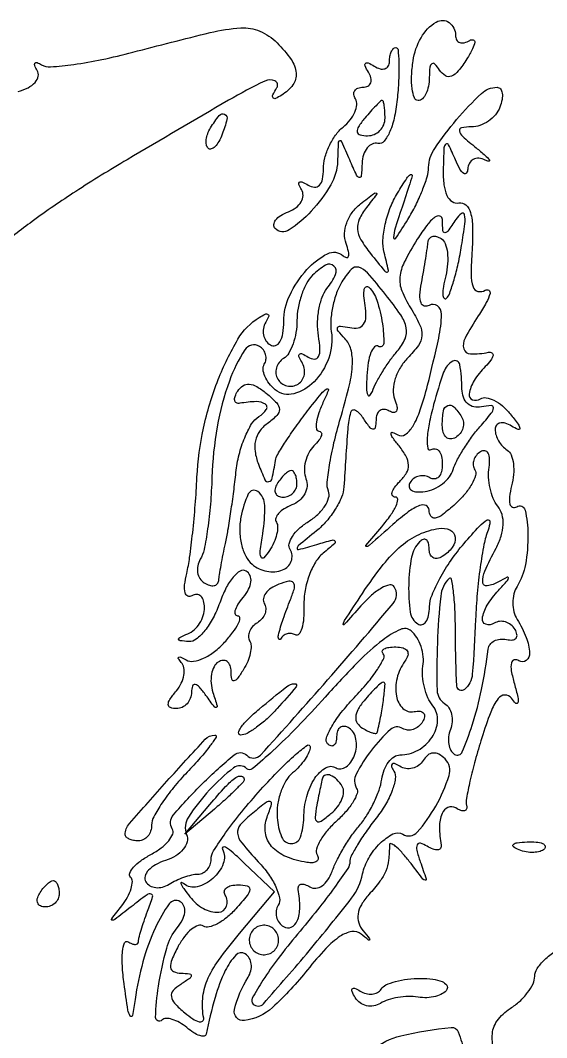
# Model space of a CAD drawing. Extents: x 0 to 848, y 0 to 1200.
# Drawn here: x 692.1 to 731.9, y 224.1 to 301.1 of the extents above; entities that cross this region are included whole.
import ezdxf

# ---------------------------------------------------------------- set-up
doc = ezdxf.new("R2010")
doc.units = 0

msp = doc.modelspace()

# ---------------------------------------------------------------- linework, layer by layer
for points in [[(725, 299.940983, 0.120128), (725.08534, 299.590905, 0.187089), (725.315436, 299.388002, 0.152464), (725.663144, 299.37054, 0.075431), (726.073825, 299.545626, -0.211532), (726.341753, 299.58247, -0.377328), (726.453434, 299.407815, -0.081087), (726.288491, 298.900806, -0.020478), (725.858189, 298.144532, -0.028766), (725.211894, 297.231082, -0.126671), (724.689114, 296.837346, -0.237531), (724.230087, 296.870868, -0.116865), (723.799677, 297.289889, 0.041728), (723.447074, 297.754161, 0.3766), (723.21352, 297.781732, 0.221299), (723.055657, 297.513767, 0.022016), (723.015313, 296.75, -0.045258), (722.948643, 296.080155, -0.064802), (722.761624, 295.514063, -0.084338), (722.490301, 295.131413, -0.199), (722.173193, 295, -0.314934), (721.88429, 295.202007, -0.055623), (721.7186, 295.88125, -0.042928), (721.677574, 296.850015, -0.025568), (721.786692, 298, -0.093159), (722.388981, 299.749758, -0.128225), (723.544241, 300.935567, -0.301372), (724.513499, 300.894795, -0.240303)], [(720.604062, 295.25, -0.027619), (720.389298, 293.801827, -0.049139), (720.032649, 292.651523, -0.068745), (719.594807, 291.914626, -0.286286), (719.129037, 291.75, 0.159578), (718.6938, 291.706956, 0.120901), (718.311008, 291.4125, 0.094519), (718.040613, 290.900625, 0.064431), (717.929715, 290.25, -0.011173), (717.868926, 289.278423, -0.467319), (717.717909, 289.172505, -0.223503), (717.510599, 289.347994, -0.005675), (717, 290.5, 0.00278), (716.403359, 291.86745, 0.32465), (716.244721, 291.959546, 0.371543), (716.127203, 291.835277, 0.003119), (716.070285, 290.404988, -0.124388), (715.55331, 288.614176, -0.054854), (714.074867, 286.620765, -0.060123), (712.408143, 285.208471, -0.356059), (711.350741, 285.315926, -0.223488), (711.245051, 285.609424, -0.144721), (711.381844, 285.950375, -0.0882), (711.769495, 286.294409, -0.045908), (712.351128, 286.581246, 0.06902), (712.928597, 286.899897, 0.099412), (713.316956, 287.333356, 0.123525), (713.457485, 287.81019, 0.149695), (713.339748, 288.259293, -0.041716), (713.145058, 288.642387, -0.356812), (713.197739, 288.813508, -0.260615), (713.409684, 288.829816, -0.030129), (713.845492, 288.595492, 0.121425), (714.322175, 288.441793, 0.22479), (714.693072, 288.5865, 0.143638), (714.928145, 289.04784, 0.046516), (715, 289.818538, -0.065407), (715.109317, 290.650623, -0.044426), (715.437391, 291.549244, -0.044431), (715.918971, 292.37562, -0.065498), (716.48899, 292.990862, 0.050777), (717.018024, 293.529284, 0.064546), (717.379611, 294.124078, 0.078442), (717.528516, 294.682148, 0.165938), (717.429973, 295.113307, -0.104014), (717.308048, 295.451204, -0.179479), (717.371365, 295.739534, -0.165207), (717.614462, 295.932919, -0.086348), (718, 296, 0.123177), (718.368206, 296.092106, 0.188059), (718.580013, 296.339137, 0.150165), (718.594561, 296.712876, 0.073727), (718.404508, 297.154508, -0.029004), (718.156574, 297.613152, -0.315645), (718.190983, 297.809017, -0.315645), (718.386848, 297.843426, -0.029004), (718.845492, 297.595492, 0.068937), (719.287383, 297.400314, 0.143226), (719.660863, 297.40265, 0.19028), (719.906838, 297.596262, 0.132745), (720, 297.940983, -0.042916), (720.034862, 298.346408, -0.062605), (720.139539, 298.688914, -0.08216), (720.293415, 298.920932, -0.208245), (720.475025, 299, -0.387021), (720.648335, 298.842217, -0.014833), (720.708877, 297.898438, -0.019804), (720.702575, 296.687888, -0.011799)], [(728.361626, 294.5, -0.083605), (728.023159, 293.926582, -0.066021), (727.489765, 293.440625, -0.066274), (726.850497, 293.112119, -0.085793), (726.201882, 293, 0.044598), (725.457982, 292.933515, 0.427378), (725.300245, 292.695238, 0.156859), (725.539974, 292.28999, 0.011011), (726.55887, 291.425843, -0.009606), (727.241494, 290.850185, -0.054429), (727.562606, 290.500089, -0.63907), (727.513997, 290.411911, -0.099966), (727.25, 290.48486, 0.0919), (726.767608, 290.626492, 0.144853), (726.346541, 290.547515, 0.154265), (726.053874, 290.258435, 0.108372), (725.929715, 289.809017, -0.141044), (725.823714, 289.503421, -0.421563), (725.627618, 289.472024, -0.108547), (725.337363, 289.806049, -0.023328), (725, 290.5, 0.009027), (724.478132, 291.656439, 0.485414), (724.272912, 291.703411, 0.215481), (724.127419, 291.415213, 0.004372), (724.070285, 289.75, 0.035558), (724.121647, 288.622784, 0.081249), (724.355144, 287.806972, 0.134252), (724.744347, 287.352153, 0.201011), (725.25, 287.25, -0.241595), (725.780636, 287.099301, -0.137336), (726.136231, 286.515408, -0.065529), (726.29603, 285.406984, -0.019436), (726.250454, 283.691263, 0.014257), (726.182617, 281.854394, 0.081764), (726.332323, 280.894798, 0.26335), (726.699468, 280.560998, 0.196251), (727.250454, 280.652587, -0.296659), (727.521473, 280.645952, -0.318384), (727.612111, 280.399991, -0.061635), (727.330743, 279.708658, -0.017379), (726.726947, 278.711324, 0.020501), (725.7198, 277.024061, 0.195018), (725.627799, 276.205682, 0.335649), (726.128082, 275.825461, 0.047493), (727.5, 275.953008, -0.186312), (727.758445, 275.905769, -0.322746), (727.839062, 275.713607, -0.107842), (727.666854, 275.349711, -0.030019), (727.25, 274.871429, 0.05355), (726.407413, 273.807682, 0.104169), (726.03224, 272.796602, 0.355114), (726.285127, 272.36963, 0.23077), (726.886693, 272.429973, -0.182333), (727.326485, 272.515863, -0.074798), (727.913392, 272.323224, -0.060421), (728.549576, 271.899872, -0.045407), (729.136693, 271.297031, -0.00934), (729.737621, 270.527132, -0.131458), (729.867349, 270.204823, -0.576573), (729.747152, 270.114204, -0.035256), (729.25, 270.367059, 0.059513), (728.771082, 270.582142, 0.125621), (728.367188, 270.603685, 0.188186), (728.103318, 270.435049, 0.158843), (728, 270.118034, 0.078396), (728.06689, 269.694036, 0.053368), (728.266173, 269.24728, 0.052714), (728.559471, 268.846314, 0.070202), (728.90612, 268.558021, -0.162969), (729.21332, 268.18892, -0.061468), (729.380497, 267.52937, -0.052514), (729.397348, 266.708733, -0.042871), (729.248596, 265.842632, 0.030201), (729.087262, 265.02748, 0.093683), (729.116171, 264.470002, 0.248016), (729.318613, 264.241431, 0.232377), (729.63073, 264.271779, -0.510169), (730.265742, 264.010809, -0.058169), (730.486835, 262.195021, -0.044758), (730.292556, 259.901245, -0.096078), (729.660593, 258.25, 0.079986), (729.420887, 257.678998, 0.059754), (729.340076, 257, 0.059743), (729.422122, 256.321004, 0.07987), (729.662863, 255.75, -0.044102), (730.352611, 254.392976, -0.084372), (730.611146, 253.201981, -0.245136), (730.353558, 252.648203, -0.311585), (729.805081, 252.620466, 0.194272), (729.443701, 252.682429, 0.298613), (729.228745, 252.463603, 0.095971), (729.225889, 251.862429, 0.022344), (729.458373, 250.875229, -0.010918), (729.717248, 249.878579, -0.109172), (729.723589, 249.450508, -0.58478), (729.568872, 249.400979, -0.053391), (729.234469, 249.78563, 0.255719), (728.742694, 250.029977, 0.225795), (728.231103, 249.761218, 0.069828), (727.663876, 248.731527, 0.014686), (726.987095, 246.78563, 0.009153), (726.484821, 245.084096, 0.012114), (726.093773, 243.516757, 0.009549), (725.82611, 242.204296, 0.107335), (725.842909, 241.67567, -0.138177), (725.835393, 241.416529, -0.265448), (725.687823, 241.279533, -0.148375), (725.404615, 241.298044, -0.048463), (725.024777, 241.484687, 0.245389), (724.431715, 241.527644, 0.198269), (723.981058, 241.063239, 0.09558), (723.786828, 240.044154, 0.042463), (723.906356, 238.67567, -0.189271), (723.85588, 238.42935, -0.232298), (723.656541, 238.310385, -0.115891), (723.304029, 238.36337, -0.043435), (722.854838, 238.589715, 0.067555), (722.350554, 238.81411, 0.375398), (722.102842, 238.699161, 0.169043), (722.068263, 238.28433, 0.021521), (722.332515, 237.414045, -0.002735), (722.778767, 236.121157, -0.523888), (722.708173, 236.025997, -0.22188), (722.537175, 236.112709, -0.001529), (721.502454, 237.44113, 0.016165), (720.924756, 238.139635, 0.038398), (720.441346, 238.609033, 0.091167), (720.130046, 238.784022, 0.51461), (720, 238.69113, -0.029024), (719.933133, 237.54019, -0.069402), (719.718089, 236.714043, -0.06394), (719.273146, 235.938612, -0.021735), (718.442394, 234.936346, 0.048786), (717.87572, 234.172169, 0.096779), (717.619773, 233.465779, 0.117327), (717.671834, 232.80752, 0.095563), (718.013654, 232.186346, -0.003182), (718.496163, 231.598428, -0.332454), (718.5, 231.5, -0.435833), (718.417492, 231.487883, -0.003548), (717.850552, 231.949448, 0.219122), (717.155161, 232.133671, 0.104241), (716.276223, 231.782422, 0.058301), (715.177128, 230.848394, 0.019612), (713.802099, 229.250974, -0.038763), (711.150414, 226.398801, -0.155875), (709.01909, 225.408245, -0.523755), (708.273431, 226.238691, -0.081528), (709.294432, 228.680902, 0.07828), (709.505195, 229.176037, 0.090869), (709.538387, 229.686352, 0.101352), (709.391578, 230.131895, 0.124869), (709.088308, 230.445422, 0.360119), (708.365423, 230.345212, 0.071982), (707.575353, 229.185424, 0.044281), (706.798675, 227.157685, 0.019778), (706.125, 224.377555, -0.323364), (705.968065, 224.2322, -0.111656), (705.642504, 224.265123, -0.061828), (705.181874, 224.485746, -0.030648), (704.657991, 224.868879, 0.041439), (704.104615, 225.255556, 0.057811), (703.551644, 225.496926, 0.072957), (703.080952, 225.568267, 0.200151), (702.776229, 225.442896, -0.677305), (702.295063, 225.649322, -0.034621), (702.518139, 228.006787, -0.024305), (703.138168, 230.885283, -0.108413), (703.926208, 232.411087, 0.051925), (704.330745, 233.016625, 0.091708), (704.509143, 233.588663, 0.125794), (704.446741, 234.062755, 0.160373), (704.164614, 234.398263, 0.394828), (703.325349, 234.229441, 0.04707), (702.283152, 232.434862, 0.04057), (701.340163, 229.859341, 0.033692), (700.753036, 227, -0.013028), (700.555829, 225.787381, -0.661265), (700.381207, 225.749245, -0.117501), (700.197846, 226.203859, -0.003764), (699.915519, 228.179854, -0.018263), (699.780147, 229.558618, -0.038284), (699.796491, 230.635145, -0.066822), (699.944274, 231.28037, -0.472543), (700.20899, 231.370837, 0.042562), (700.512513, 231.217229, 0.092441), (700.767641, 231.165758, 0.170286), (700.932206, 231.220772, 0.23173), (701, 231.359196, -0.064117), (701.036581, 231.643288, -0.008291), (701.201874, 232.234326, -0.009561), (701.42409, 232.931878, -0.007849), (701.687231, 233.668213, 0.010979), (702.073788, 234.771645, 0.430581), (701.962254, 234.976697, 0.227902), (701.648577, 234.916793, 0.005505), (700.437231, 234, -0.001619), (699.199977, 233.048387, -0.19851), (699.01232, 232.998371, -0.575832), (698.972527, 233.093974, -0.00294), (699.741324, 234.092009, 0.038012), (700.174237, 234.743827, 0.053314), (700.448524, 235.385851, 0.066384), (700.538246, 235.925836, 0.207263), (700.405678, 236.260989, -0.303698), (700.345043, 236.566851, -0.084856), (700.619078, 237.000762, -0.055653), (701.173479, 237.493924, -0.031115), (701.942362, 237.969153, 0.037244), (702.716023, 238.460529, 0.057894), (703.290473, 239.002119, 0.078354), (703.596105, 239.508786, 0.239415), (703.563566, 239.897148, -0.325692), (703.644372, 240.956371, -0.021318), (705.860483, 243.34244, -0.021421), (708.251013, 245.511427, -0.387693), (709.198566, 245.468101, 0.427771), (710.238811, 245.492065, 0.004984), (715.312604, 251.168893, 0.005135), (720.274125, 256.951495, 0.323757), (720.366179, 258.216527, 0.316133), (720.021433, 258.364254, 0.078213), (719.413698, 258.132965, 0.05223), (718.65009, 257.583052, 0.029212), (717.840959, 256.771495, -0.001632), (716.57886, 255.357665, -0.734593), (716.50115, 255.393151, -0.114838), (716.599422, 255.659575, -0.000778), (717.959822, 257.719759, -0.02024), (719.534575, 259.899514, -0.050293), (720.898279, 261.31546, -0.067084), (722.247856, 262.179967, -0.071419), (723.75, 262.633396, -0.146169), (724.574945, 262.517377, -0.26178), (724.9658, 261.979867, -0.190037), (724.759261, 261.200149, -0.095964), (724, 260.5, -0.100119), (723.618743, 260.359099, -0.176926), (723.29375, 260.423558, -0.168389), (723.076045, 260.686733, -0.089607), (723, 261.10765, 0.059916), (722.949483, 261.527699, 0.179526), (722.790091, 261.76338, 0.250084), (722.557384, 261.793984, 0.106916), (722.285416, 261.618749, 0.151543), (721.673689, 260.456813, 0.040627), (721.45741, 258.356085, 0.038969), (721.573905, 256.297023, 0.224356), (722.152546, 255.405722, 0.211676), (722.476075, 255.361323, 0.173666), (722.761624, 255.567218, 0.09936), (722.961503, 256.034609, 0.046574), (723.035963, 256.690983, -0.091983), (723.220844, 257.587701, -0.02778), (723.818623, 258.849851, -0.0268), (724.660545, 260.218591, -0.026214), (725.649838, 261.5, -0.008776), (726.810758, 262.803982, -0.08057), (727.405436, 263.270325, -0.594373), (727.604427, 263.143253, -0.074032), (727.462036, 262.5, 0.044214), (727.154726, 261.420214, 0.012498), (726.869124, 259.693376, 0.012492), (726.643063, 257.717735, 0.012894), (726.518873, 255.754046, -0.011091), (726.271169, 251.599597, -0.202418), (725.670618, 250.449346, -0.615227), (725.104246, 250.697464, -0.013705), (725, 254.5, 0.009426), (724.965668, 256.320968, 0.018315), (724.857673, 257.771214, 0.018755), (724.705277, 258.790163, 0.602911), (724.515481, 258.848814, 0.171648), (723.88004, 257.517805, 0.017387), (723.628652, 253.966151, 0.01499), (723.607452, 250.3826, 0.253521), (724.175875, 249.391303, -0.118624), (724.503075, 249.061264, -0.081709), (724.700137, 248.570565, -0.074603), (724.740238, 247.99777, -0.071967), (724.611848, 247.430874, 0.063429), (724.474575, 246.869246, 0.070583), (724.490131, 246.311843, 0.080301), (724.650035, 245.843615, 0.132739), (724.934025, 245.540775, 0.458132), (725.508673, 245.722078, 0.024448), (726.265696, 247.751106, 0.026654), (726.970246, 250.454778, 0.019817), (727.467926, 253.5, -0.132723), (727.61422, 253.859707, -0.111256), (727.930452, 254.125534, -0.096495), (728.371924, 254.254885, -0.076214), (728.869784, 254.225223, 0.072992), (729.312603, 254.195993, 0.202365), (729.583983, 254.336982, 0.226487), (729.653994, 254.614814, 0.088975), (729.505231, 254.991535, 0.088188), (729.188901, 255.345369, 0.094717), (728.777358, 255.557801, 0.100026), (728.33539, 255.596908, 0.111063), (727.930902, 255.457295, -0.21709), (727.303666, 255.377824, -0.364113), (727.033701, 255.798178, -0.106285), (727.394422, 256.820324, -0.049324), (728.25, 257.946704, 0.004358), (728.924927, 258.686678, 0.184745), (729, 258.882924, 0.561535), (728.904697, 258.941025, 0.009535), (728.25, 258.587687, -0.08395), (727.402058, 258.281563, -0.446218), (727.057902, 258.548917, -0.125919), (727.213333, 259.405076, -0.015323), (728.069394, 261.129664, 0.045894), (728.457854, 262.049296, 0.06701), (728.610007, 262.914239, 0.078369), (728.520571, 263.681051, 0.099865), (728.197819, 264.313922, -0.071133), (727.857926, 264.895835, -0.041715), (727.616623, 265.667051, -0.040809), (727.501282, 266.495835, -0.054315), (727.54064, 267.254763, 0.045478), (727.584745, 267.888861, 0.120146), (727.468312, 268.325493, 0.231171), (727.22181, 268.500245, 0.180912), (726.895903, 268.435665, 0.084535), (726.578633, 268.156135, 0.093305), (726.384871, 267.796182, 0.100461), (726.343494, 267.412743, 0.115717), (726.460107, 267.064549, -0.216833), (726.514685, 266.635476, -0.055148), (726.227525, 265.976076, -0.04602), (725.697178, 265.221899, -0.032606), (724.976419, 264.478659, -0.018417), (724.035456, 263.688131, -0.108815), (723.458089, 263.412691, -0.321406), (723.134594, 263.547029, -0.139708), (723, 264.019326, 0.304706), (722.771869, 264.358916, 0.194281), (722.278219, 264.360863, 0.066849), (721.428175, 263.881651, 0.01925), (720.257154, 262.924314, -0.000786), (718.495359, 261.372042, -0.13004), (718.267331, 261.258481, -0.709684), (718.223379, 261.331832, -0.001536), (719.412142, 262.75, 0.020989), (720.081165, 263.614298, 0.045717), (720.501334, 264.339063, 0.090498), (720.625145, 264.816944, 0.435762), (720.454988, 265, -0.237471), (720.2414, 265.107504, -0.230135), (720.196663, 265.345511, -0.095321), (720.38247, 265.723703, -0.03468), (720.776206, 266.176206, 0.061908), (721.282902, 266.826737, 0.140069), (721.441785, 267.424582, 0.123308), (721.26817, 268.066997, 0.042742), (720.726206, 268.868165, -0.012336), (720.235484, 269.506336, -0.131122), (720.117973, 269.809225, -0.556241), (720.230165, 269.89718, -0.047371), (720.634412, 269.704378, 0.299068), (721.190492, 269.727471, 0.102298), (721.763942, 270.350225, 0.053942), (722.336744, 271.590867, 0.019524), (722.884412, 273.45524, 0.007351), (723.727931, 277.026059, 0.049702), (723.94144, 278.827835, 0.239485), (723.631128, 279.467795, 0.310094), (722.996983, 279.498136, -0.212666), (722.63709, 279.449441, -0.244395), (722.389083, 279.687053, -0.098093), (722.310091, 280.282692, -0.029939), (722.422673, 281.189119, 0.002851), (722.592247, 282.133168, 0.003043), (722.747276, 283.058827, 0.00289), (722.871134, 283.85635, 0.014175), (722.92569, 284.309017, -0.139343), (723.026947, 284.571247, -0.170802), (723.244344, 284.715881, -0.130949), (723.553995, 284.712258, -0.070481), (723.90612, 284.558021, -0.165611), (724.214601, 284.183479, -0.059056), (724.383397, 283.501867, -0.050611), (724.403523, 282.650955, -0.041008), (724.25847, 281.749004, 0.018145), (724.085872, 280.91948, 0.048203), (724.042062, 280.316444, 0.149545), (724.130756, 280.049424, 0.447022), (724.299396, 280.030379, 0.125594), (724.562097, 280.420513, 0.014809), (724.887061, 281.424161, 0.016973), (725.202806, 282.662926, 0.013148), (725.464854, 284.030379, 0.008655), (725.705635, 285.670883, 0.086264), (725.675418, 286.362204, 0.551541), (725.447015, 286.444792, 0.08031), (725.033121, 286, -0.007798), (724.423509, 285.117952, -0.242188), (724.194279, 285, -0.394242), (724.045539, 285.138862, -0.013737), (724.010048, 286, 0.335739), (723.812121, 286.254214, 0.236501), (723.442544, 286.178125, 0.064548), (722.833986, 285.55599, 0.021269), (722.107014, 284.5, 0.021384), (721.118033, 282.763151, 0.094566), (720.787248, 281.639484, 0.120253), (720.933404, 280.61447, 0.044661), (721.597931, 279.307081, -0.029032), (722.286696, 278.050694, -0.125357), (722.449546, 277.221851, -0.142155), (722.186693, 276.473596, -0.041313), (721.388525, 275.531382, 0.061173), (720.826884, 274.812483, 0.057729), (720.442728, 273.965211, 0.062105), (720.284013, 273.123161, 0.107577), (720.391418, 272.422364, -0.037659), (720.561074, 271.856164, -0.15894), (720.526357, 271.508051, -0.32652), (720.325464, 271.391705, -0.112294), (719.988546, 271.507079, 0.111701), (719.610958, 271.636874, 0.180997), (719.285887, 271.554042, 0.157753), (719.064788, 271.263352, 0.081587), (718.984687, 270.809017, -0.044036), (718.929693, 270.259321, -0.415341), (718.752317, 270.139075, -0.187072), (718.477402, 270.311987, -0.016439), (718, 271, 0.113162), (717.429651, 271.55493, 0.497502), (717.059295, 271.408307, 0.049869), (716.843267, 270.156431, 0.002226), (716.550065, 265.771926, -0.083993), (716.368121, 264.994556, -0.040116), (715.894892, 264.080428, -0.038285), (715.233345, 263.181463, -0.044257), (714.471115, 262.440291, 0.001838), (713.095886, 261.313074, 0.2312), (713.006264, 261.115626, 0.487118), (713.123727, 261.028917, 0.003365), (714.5, 261.420819, -0.005389), (715.674834, 261.750221, -0.31217), (715.875043, 261.678818, -0.387544), (715.853055, 261.490777, -0.006421), (714.980231, 260.752454, 0.086579), (714.402429, 260.078587, 0.045538), (713.926073, 259.079882, 0.043488), (713.613137, 257.936367, 0.051178), (713.525753, 256.817358, -0.024749), (713.500619, 255.818457, -0.051344), (713.363269, 255.05166, -0.094675), (713.145619, 254.621727, -0.384116), (712.880932, 254.573588, 0.103956), (712.577703, 254.683042, 0.103532), (712.255596, 254.6614, 0.101564), (711.964388, 254.511325, 0.096299), (711.749305, 254.256231, -0.624273), (711.614659, 254.263489, -0.164049), (711.591886, 254.564202, -0.02178), (711.958306, 255.778052, -0.011282), (712.515407, 257.261341, 0.028125), (712.806962, 258.124883, 0.23798), (712.728745, 258.514951, 0.287834), (712.388126, 258.637404, 0.037769), (711.617084, 258.406556, 0.054345), (711.040209, 258.109892, 0.084658), (710.633111, 257.728745, 0.116119), (710.45475, 257.327402, 0.187287), (710.522055, 256.964314, -0.124203), (710.637286, 256.600121, -0.10078), (710.579311, 256.193398, -0.090585), (710.355947, 255.806116, -0.07851), (710, 255.5, 0.068831), (709.639057, 255.201482, 0.085105), (709.402994, 254.835233, 0.099908), (709.325576, 254.460212, 0.140411), (709.417705, 254.133156, -0.139833), (709.525838, 253.750946, -0.052397), (709.465881, 253.191949, -0.046714), (709.267551, 252.561774, -0.041469), (708.94933, 251.952254, -0.014989), (708.483831, 251.263037, -0.201311), (708.229261, 251.10714, -0.41387), (708.063301, 251.228816, -0.035427), (708.015313, 251.809017, 0.078225), (707.938009, 252.265292, 0.153809), (707.723577, 252.559892, 0.183187), (707.408795, 252.648376, 0.116838), (707.043674, 252.526992, 0.138193), (706.718915, 252.173156, 0.073636), (706.530025, 251.604913, 0.064168), (706.498617, 250.918938, 0.057006), (706.638006, 250.217975, -0.003992), (706.952312, 249.209762, -0.386062), (706.8928, 249.084216, -0.343547), (706.749784, 249.123882, -0.003706), (706.109645, 250, 0.021347), (705.612597, 250.632201, 0.160669), (705.291238, 250.826238, 0.390699), (705.089091, 250.710408, 0.073455), (705.015313, 250.25, -0.088336), (704.924283, 249.772724, -0.09371), (704.67478, 249.367188, -0.098665), (704.306963, 249.095795, -0.110189), (703.877555, 249, -0.083263), (703.416856, 249.077254, -0.318136), (703.256398, 249.300836, -0.152929), (703.374737, 249.687439, -0.023048), (703.868879, 250.342009, 0.059816), (704.239506, 250.916142, 0.070874), (704.437715, 251.530184, 0.083091), (704.440463, 252.088476, 0.144798), (704.241324, 252.502335, -0.032032), (704.017141, 252.784125, -0.461012), (704.045693, 252.893227, -0.227541), (704.214349, 252.893805, -0.018582), (704.616353, 252.683907, 0.171671), (705.173929, 252.583408, 0.067703), (705.930189, 252.814779, 0.056428), (706.754489, 253.314322, 0.044445), (707.521341, 254.023581, 0.02042), (708.154114, 254.782924, 0.045277), (708.556193, 255.419427, 0.092888), (708.679718, 255.836922, 0.44454), (708.532543, 256, -0.304081), (708.344501, 256.126012, -0.167036), (708.327463, 256.414473, -0.074181), (708.5304, 256.868768, -0.031141), (708.926114, 257.410972, 0.050366), (709.340989, 258.027825, 0.09576), (709.517386, 258.597081, 0.132444), (709.444454, 259.06753, 0.151151), (709.14597, 259.409786, 0.283345), (708.704229, 259.410386, 0.082258), (708.167138, 258.944047, 0.056281), (707.618854, 258.105726, 0.032844), (707.149431, 256.998813, -0.037133), (706.653526, 255.856773, -0.04835), (706.028655, 254.904092, -0.056971), (705.375347, 254.258013, -0.183668), (704.80202, 254.078947, -0.012343), (704.146679, 254.134948, -0.357094), (704.036611, 254.247351, -0.318046), (704.120728, 254.391936, -0.011123), (704.75, 254.662281, 0.090943), (705.227933, 254.965203, 0.065439), (705.632812, 255.451985, 0.063907), (705.906631, 256.040515, 0.077109), (706, 256.64235, 0.066218), (705.930553, 257.164435, 0.138969), (705.721605, 257.512495, 0.191118), (705.412084, 257.634792, 0.13893), (705.052274, 257.532307, -0.248639), (704.736703, 257.511392, -0.233036), (704.529546, 257.761531, -0.088229), (704.495073, 258.357463, -0.029197), (704.649586, 259.22329, 0.024787), (704.87544, 260.42742, 0.007227), (705.103878, 262.299966, 0.007243), (705.300326, 264.418743, 0.007695), (705.430736, 266.5, -0.042365), (705.922021, 270.204024, -0.038868), (707.0374, 273.884692, -0.040802), (708.526353, 276.939748, -0.121129), (710.147397, 278.591096, -0.029004), (710.596464, 278.833853, -0.276838), (710.804433, 278.812449, -0.346912), (710.852021, 278.633741, -0.036512), (710.638197, 278.223607, 0.092519), (710.459449, 277.761469, 0.096172), (710.462971, 277.272527, 0.09932), (710.647286, 276.832848, 0.105964), (710.983688, 276.510081, 0.228481), (711.37662, 276.46894, 0.178378), (711.709631, 276.748277, 0.091992), (711.930666, 277.380535, 0.03823), (712, 278.285995, -0.111764), (712.446507, 280.258582, -0.072609), (713.752657, 282.208621, -0.089444), (715.304675, 283.406315, -0.313774), (716.490481, 283.252182, 0.131745), (716.74833, 283.119458, 0.405845), (716.899164, 283.213539, 0.120957), (716.899631, 283.574117, 0.026031), (716.71877, 284.176887, -0.0966), (716.603035, 284.937765, -0.076914), (716.764411, 285.754068, -0.07203), (717.18145, 286.531225, -0.067703), (717.809441, 287.176887, -0.001871), (718.857987, 287.99122, -0.301575), (718.997976, 288.001145, -0.455178), (719.019987, 287.893378, -0.002307), (718.266946, 286.917955, 0.055305), (717.71865, 286.026785, 0.132536), (717.582746, 285.269301, 0.113185), (717.840162, 284.469611, 0.034528), (718.568725, 283.417955, 0.002309), (719.628902, 282.105606, 0.246413), (719.833289, 282.018355, 0.459856), (719.927672, 282.148068, 0.003928), (719.595583, 283.5, -0.079209), (719.509621, 284.445784, -0.038739), (719.684872, 285.646875, -0.037178), (720.066628, 286.895794, -0.04424), (720.612874, 288, -0.005679), (721.317122, 289.125355, -0.118999), (721.601523, 289.3975, -0.665724), (721.712771, 289.313244, -0.017225), (721.473136, 288.5, 0.001769), (720.436741, 285.345803, 0.070838), (720.311988, 284.629724, 0.753183), (720.481531, 284.57527, 0.010062), (721.395495, 286, 0.021817), (721.98512, 287.062507, 0.020908), (722.489033, 288.187317, 0.021377), (722.848935, 289.215754, 0.067403), (722.964565, 289.935549, -0.143433), (723.423674, 291.370768, -0.028063), (725.083889, 293.551797, -0.026156), (726.957591, 295.52694, -0.192177), (728.142929, 296, -0.228573), (728.397246, 295.877331, -0.13256), (728.534821, 295.559375, -0.083004), (728.524717, 295.074852, -0.045012)], [(718.138321, 293.666667, 0.026407), (717.64783, 293.007779, 0.188172), (717.564488, 292.626364, 0.303392), (717.772162, 292.401645, 0.058985), (718.34921, 292.333333, 0.100269), (718.851978, 292.435182, 0.098226), (719.279664, 292.725, 0.09765), (719.566148, 293.157792, 0.097821), (719.666667, 293.666667, 0.014866), (719.651466, 294.177816, 0.024357), (719.604718, 294.608333, 0.021349), (719.538622, 294.935135, 0.344914), (719.455778, 295, 0.192074), (719.330516, 294.950038, 0.008084), (718.981783, 294.608333, 0.012937), (718.577629, 294.177569, 0.008736)], [(707.345077, 292.456872, -0.035865), (707.083816, 291.899181, -0.069269), (706.786868, 291.507038, -0.118528), (706.50546, 291.335123, -0.281567), (706.276326, 291.390341, -0.156651), (706.142323, 291.651151, -0.070517), (706.133355, 292.040231, -0.059701), (706.242038, 292.490157, -0.049364), (706.458881, 292.933469, -0.030391), (707.120758, 293.871774, -0.36195), (707.525317, 293.954259, -0.344086), (707.696703, 293.564815, -0.029555)], [(716.401698, 281.288491, 0.051144), (716.00248, 280.458915, 0.034032), (715.712324, 279.443306, 0.034205), (715.564404, 278.4076, 0.055225), (715.59719, 277.51851, -0.122834), (715.401746, 275.515082, -0.106591), (714.288929, 273.716509, -0.136428), (712.755325, 272.811419, -0.243314), (711.359219, 273.116838, -0.052162), (710.885166, 273.601975, -0.065631), (710.563255, 274.140786, -0.079391), (710.434092, 274.64871, -0.162442), (710.527322, 275.044209, 0.10558), (710.653506, 275.397332, 0.099257), (710.628604, 275.779596, 0.096277), (710.456225, 276.132048, 0.092861), (710.16254, 276.399545, 0.409893), (709.053839, 276.146448, 0.055108), (707.885527, 273.777922, 0.043553), (706.958115, 270.306926, 0.035444), (706.561578, 266.477451, -0.012356), (706.446934, 264.469557, -0.014853), (706.236587, 262.590009, -0.013579), (705.971466, 261.029716, -0.089767), (705.683277, 260.296549, 0.086463), (705.486976, 259.806608, 0.094071), (705.476214, 259.293954, 0.100252), (705.65096, 258.838612, 0.113218), (705.983688, 258.510081, 0.06169), (706.378414, 258.328884, 0.118342), (706.723934, 258.304124, 0.169789), (706.964217, 258.435521, 0.161307), (707.076511, 258.690983, -0.017157), (707.133164, 259.129073, -0.00414), (707.257776, 259.849851, -0.004245), (707.41472, 260.674963, -0.004203), (707.586142, 261.5, 0.011957), (707.777534, 262.498659, 0.004543), (707.99845, 263.900033, 0.004496), (708.211112, 265.428146, 0.005485), (708.381535, 266.861816, -0.034368), (708.621852, 268.212692, -0.036309), (709.042206, 269.492504, -0.038961), (709.566758, 270.530759, -0.115633), (710.121904, 271.096503, 0.096838), (710.677596, 271.622216, 0.419029), (710.6071, 272.024293, 0.161121), (709.924607, 272.223603, 0.034171), (708.67567, 272.093644, -0.159508), (708.420369, 272.130756, -0.239087), (708.288349, 272.307803, -0.132979), (708.317617, 272.62147, -0.049071), (708.514698, 273.023782, -0.111852), (708.90632, 273.422554, -0.164263), (709.378887, 273.541231, -0.113897), (709.959252, 273.357632, -0.0399), (710.679328, 272.851171, -0.027972), (711.464575, 272.12161, -0.187115), (711.666558, 271.638848, -0.208821), (711.479577, 271.177973, -0.035585), (710.739835, 270.551713, 0.082003), (710.163944, 269.964642, 0.10009), (709.855961, 269.261098, 0.090624), (709.829308, 268.437741, 0.055981), (710.079249, 267.4991, 0.013862), (710.578924, 266.316628, 0.351019), (710.871508, 266.168703, 0.297445), (711.123705, 266.420844, 0.011656), (711.375, 267.771304, -0.094212), (711.538889, 268.22233, -0.009651), (712.140435, 269.191029, -0.011769), (712.913274, 270.324224, -0.009135), (713.805204, 271.521304, -0.005594), (714.833551, 272.819815, -0.087597), (715.259436, 273.189632, -0.71015), (715.379901, 273.089251, -0.023089), (715.02002, 272.25, 0.025149), (714.654017, 271.386677, 0.048567), (714.465894, 270.660937, 0.078704), (714.466143, 270.169595, 0.368774), (714.664816, 270, -0.277827), (714.836964, 269.896345, -0.207594), (714.854495, 269.670455, -0.082446), (714.65907, 269.309686, -0.031119), (714.278145, 268.878145, 0.076289), (713.888387, 268.347064, 0.061563), (713.640233, 267.683481, 0.062763), (713.564398, 266.993868, 0.087868), (713.681899, 266.386574, -0.115919), (713.759611, 265.816995, -0.100475), (713.583695, 265.239081, -0.093242), (713.179951, 264.741551, -0.084382), (712.609498, 264.403645, 0.045281), (712.028808, 264.118176, 0.073392), (711.606708, 263.767005, 0.105297), (711.401696, 263.409381, 0.219496), (711.439761, 263.097469, -0.148033), (711.537472, 262.729633, -0.051727), (711.461535, 262.181466, -0.045863), (711.246505, 261.559127, -0.039427), (710.912482, 260.952254, -0.043684), (710.487249, 260.414716, -0.549827), (710.278197, 260.455184, -0.125782), (710.218894, 260.931311, -0.009414), (710.409295, 262.233733, 0.045676), (710.565266, 264.375339, 0.229177), (710.036833, 265.417797, 0.479007), (709.316999, 265.239838, 0.061609), (708.754235, 263.494695, 0.053255), (708.668574, 262.45841, 0.051888), (708.802078, 261.417985, 0.056189), (709.122857, 260.521333, 0.105956), (709.596081, 259.92026, 0.125541), (710.722378, 259.385959, 0.141618), (711.912235, 259.491167, 0.213161), (712.56327, 260.147688, 0.232757), (712.477509, 261.036391, -0.203037), (712.410604, 261.470415, -0.083444), (712.655047, 262.026455, -0.063858), (713.159954, 262.615986, -0.044223), (713.861418, 263.145527, 0.047702), (714.57218, 263.689876, 0.059985), (715.107349, 264.322601, 0.072146), (715.398378, 264.943696, 0.166657), (715.380001, 265.452117, -0.118915), (715.291401, 266.131455, -0.015423), (715.49394, 267.591156, -0.017267), (715.853447, 269.335542, -0.01364), (716.358286, 271.195378, 0.014823), (716.97557, 273.490933, 0.046652), (717.197622, 275.068797, 0.074699), (717.082368, 276.18877, 0.131837), (716.628505, 276.992923, -0.020038), (716.114563, 277.560413, -0.286842), (716.078895, 277.818808, -0.327742), (716.290873, 277.939017, -0.023388), (717, 277.821429, 0.095282), (717.638695, 277.807948, 0.202515), (718.047607, 278.069192, 0.148193), (718.22383, 278.622349, 0.046288), (718.154931, 279.5, -0.023502), (718.064151, 280.229191, -0.069421), (718.095239, 280.731934, -0.230891), (718.236986, 280.916774, -0.31997), (718.436291, 280.885307, -0.123742), (719.048128, 279.884282, -0.035616), (719.467173, 278.104122, -0.047664), (719.56349, 276.618224, -0.577167), (719.159867, 276.401196, 0.357403), (718.869056, 276.362308, 0.094531), (718.599856, 275.935634, 0.053866), (718.391572, 275.173336, 0.026919), (718.286394, 274.177907, 0.014584), (718.265128, 273.223557, 0.08379), (718.352405, 272.72726, 0.554341), (718.509677, 272.692554, 0.105525), (718.704741, 273, -0.033612), (719.01223, 273.684317, -0.016626), (719.488027, 274.510037, -0.01642), (720.040488, 275.337231, -0.023067), (720.59015, 276.034168, 0.073446), (721.179553, 276.959208, 0.157065), (721.270756, 277.791957, 0.099189), (720.854877, 278.774968, 0.01954), (719.709663, 280.322659, 0.011173), (718.33838, 281.955807, 0.142431), (717.670191, 282.381305, 0.285658), (717.107515, 282.224112, 0.047827)], [(714.183333, 281.783333, 0.074818), (713.729526, 281.168759, 0.03851), (713.347604, 280.289315, 0.037195), (713.087176, 279.303859, 0.046035), (713, 278.359017, -0.041507), (712.924837, 277.455158, -0.043653), (712.701458, 276.591814, -0.047811), (712.37399, 275.888919, -0.122022), (711.983688, 275.489919, 0.092075), (711.640247, 275.178081, 0.096033), (711.437882, 274.768068, 0.099401), (711.407266, 274.324095, 0.106468), (711.552786, 273.91459, 0.099038), (711.848514, 273.597789, 0.097945), (712.244476, 273.417584, 0.097945), (712.679226, 273.401684, 0.099038), (713.08541, 273.552786, 0.113835), (713.395225, 273.859439, 0.100308), (713.557326, 274.285072, 0.093884), (713.546157, 274.76476, 0.08598), (713.361803, 275.223607, -0.036496), (713.148292, 275.633109, -0.344878), (713.195299, 275.812299, -0.278452), (713.402216, 275.8345, -0.029337), (713.848508, 275.593627, 0.126643), (714.322788, 275.446068, 0.299955), (714.626995, 275.625596, 0.128608), (714.739248, 276.182193, 0.026267), (714.628724, 277.189119, -0.045586), (714.559402, 278.167454, -0.039057), (714.660932, 279.195465, -0.04088), (714.905166, 280.120133, -0.083588), (715.268208, 280.774166, 0.061243), (715.925067, 281.842673, 0.323195), (715.798518, 282.47891, 0.332981), (715.164872, 282.546582, 0.062312)], [(723.345692, 272.000637, 0.015888), (723.001674, 270.52513, 0.03482), (722.854076, 269.375367, 0.065888), (722.904131, 268.695809, 0.520376), (723.147512, 268.591167, -0.18203), (723.470155, 268.654375, -0.187379), (723.749582, 268.487969, -0.11387), (723.938702, 268.082522, -0.052469), (724, 267.5, -0.058083), (723.932583, 266.921598, -0.124827), (723.726548, 266.526266, -0.19093), (723.421868, 266.373537, -0.161617), (723.069098, 266.457295, 0.098778), (722.670023, 266.605987, 0.097883), (722.243077, 266.590866, 0.098006), (721.854417, 266.414527, 0.0993), (721.564335, 266.104097, 0.172277), (721.493301, 265.774659, 0.22878), (721.658583, 265.521641, 0.124747), (722.078187, 265.394544, 0.047944), (722.691028, 265.425158, 0.070194), (723.37368, 265.625816, 0.058924), (724.019737, 266.016389, 0.061039), (724.533903, 266.528501, 0.091995), (724.826279, 267.087373, -0.046816), (725.102804, 267.756115, -0.01842), (725.600772, 268.620835, -0.018041), (726.211261, 269.522046, -0.021488), (726.852426, 270.323979, 0.008937), (727.710882, 271.344109, 0.15169), (727.872096, 271.747043, 0.456462), (727.69637, 271.925773, 0.038543), (726.971938, 271.823979, -0.109651), (726.39754, 271.825002, -0.130664), (725.918422, 272.074476, -0.120876), (725.6013, 272.547809, -0.085737), (725.487246, 273.179421, 0.040381), (725.324113, 275.021842, 0.515835), (724.794872, 275.277035, 0.184745), (724.103288, 274.459696, 0.019013)], [(725.457295, 271.069098, -0.108373), (725.598899, 270.665803, -0.099685), (725.565079, 270.22714, -0.095498), (725.360589, 269.820631, -0.090427), (725.016312, 269.510081, -0.136093), (724.63036, 269.397824, -0.190788), (724.298542, 269.524436, -0.140899), (724.074611, 269.890269, -0.067432), (724, 270.440983, -0.039415), (724.085158, 271.519563, -0.25701), (724.407182, 271.933879, -0.315493), (724.86686, 271.838655, -0.050477)], [(711.5, 266, 0.082592), (711.343488, 265.6179, 0.161196), (711.3746, 265.29375, 0.182303), (711.586039, 265.078288, 0.108972), (711.940983, 265, 0.093332), (712.345238, 265.076123, 0.09642), (712.688914, 265.29375, 0.099167), (712.918938, 265.618444, 0.105053), (713, 266, 0.042167), (712.967655, 266.382849, 0.061769), (712.870461, 266.70625, 0.081139), (712.727648, 266.92554, 0.210953), (712.559017, 267, 0.151918), (712.34829, 266.934461, 0.038439), (712.066025, 266.70625, 0.035638), (711.768994, 266.382774, 0.029505)], [(715.129229, 249.868222, -0.009249), (713.033436, 247.61939, -0.015444), (711.178643, 245.816441, -0.009232), (709.61693, 244.44152, -0.390399), (709.20839, 244.458276, 0.37711), (708.199367, 244.523104, 0.04286), (706.372752, 242.846018, 0.041216), (704.783937, 240.798842, 0.240487), (704.644556, 239.483889, -0.156159), (704.675818, 238.932068, -0.106891), (704.391602, 238.367236, -0.085378), (703.825953, 237.869835, -0.060979), (703.057801, 237.518345, 0.04792), (702.301236, 237.195709, 0.080116), (701.755406, 236.773176, 0.117371), (701.498891, 236.323577, 0.212719), (701.554578, 235.911692, 0.12581), (701.868168, 235.609484, 0.102226), (702.313648, 235.465375, 0.091323), (702.823964, 235.502704, 0.077977), (703.319098, 235.718375, -0.032055), (703.844534, 236.007028, -0.025096), (704.44686, 236.253267, -0.025704), (705.032763, 236.425878, -0.055004), (705.5, 236.484687, 0.108909), (705.881538, 236.574937, 0.098201), (706.20625, 236.819238, 0.09376), (706.424076, 237.180135, 0.089252), (706.5, 237.602079, -0.142391), (706.685389, 238.239865, -0.013558), (707.601562, 239.59972, -0.016445), (708.813739, 241.184776, -0.012238), (710.25, 242.85496, -0.00992), (711.68977, 244.386409, -0.019808), (712.898438, 245.527836, -0.023194), (713.788082, 246.233824, -0.611462), (714, 246.125326, -0.10935), (713.908164, 245.710431, -0.038882), (713.608135, 245.178298, -0.036341), (713.176464, 244.626402, -0.035429), (712.665991, 244.13776, 0.087808), (712.167061, 243.548891, 0.04868), (711.772871, 242.690413, 0.046555), (711.533772, 241.713923, 0.055213), (711.498872, 240.765315, 0.077154), (711.84, 239.292089, 0.304319), (712.570867, 238.793766, 0.323147), (713.266648, 239.287885, 0.080025), (713.515313, 240.75, -0.064149), (713.736187, 242.353645, -0.07787), (714.35481, 243.737351, -0.113138), (715.16846, 244.525741, -0.281579), (715.964314, 244.522055, 0.170665), (716.323066, 244.443524, 0.120252), (716.712585, 244.590997, 0.090976), (717.075685, 244.952166, 0.060124), (717.351541, 245.473719, 0.066982), (717.494451, 246.076884, 0.072384), (717.466905, 246.680038, 0.081073), (717.279303, 247.190886, 0.12654), (716.956326, 247.526992, 0.106339), (716.591994, 247.656564, 0.180861), (716.280921, 247.584371, 0.163319), (716.07214, 247.315983, 0.084536), (716, 246.89235, -0.05589), (715.952526, 246.46897, -0.168194), (715.801103, 246.225609, -0.255391), (715.580162, 246.185213, -0.117066), (715.322902, 246.343764, -0.293191), (715.227559, 246.780368, -0.042148), (715.635212, 247.647079, -0.036828), (716.354634, 248.704287, -0.023216), (717.336903, 249.829764, 0.017575), (718.331333, 250.943566, 0.028428), (719.086504, 251.964538, 0.027826), (719.570182, 252.800805, 0.324227), (719.514001, 253.152666, -0.255881), (719.457611, 253.345577, -0.220195), (719.586949, 253.515679, -0.089086), (719.948538, 253.631315, -0.032967), (720.484124, 253.666667, -0.066155), (721.03379, 253.59362, -0.187223), (721.340152, 253.368177, -0.216014), (721.389288, 253.021385, -0.087378), (721.172771, 252.583333, 0.09685), (720.571613, 251.307292, 0.107457), (720.526602, 249.947214, 0.156345), (721.024237, 249.016906, 0.250307), (721.869784, 248.774777, -0.072992), (722.312603, 248.804007, -0.202365), (722.583983, 248.663018, -0.226487), (722.653994, 248.385186, -0.088975), (722.505231, 248.008465, -0.081432), (722.194286, 247.651119, -0.091966), (721.797457, 247.429777, -0.100694), (721.377767, 247.377182, -0.119953), (720.999324, 247.500418, 0.334757), (720.068441, 247.414076, 0.044278), (718.640934, 245.862416, 0.043449), (717.479459, 244.043978, 0.26472), (717.518121, 242.970679, -0.230991), (717.556884, 242.582608, -0.049169), (717.251494, 241.954771, -0.042016), (716.716199, 241.228202, -0.02908), (716, 240.5, 0.032222), (715.2874, 239.7663, 0.045596), (714.762156, 239.023144, 0.054533), (714.47612, 238.374236, 0.21832), (714.528344, 237.954138, -0.140788), (714.606806, 237.674807, -0.232765), (714.499592, 237.460185, -0.145822), (714.202234, 237.348081, -0.055422), (713.754763, 237.365905, -0.060556), (712.16297, 237.809031, -0.11393), (711.082091, 238.579624, -0.145497), (710.605623, 239.603379, -0.126938), (710.730905, 240.782025, 0.011819), (711.076519, 241.775514, 0.4213), (710.973256, 241.97084, 0.240422), (710.685473, 241.917021, 0.006576), (709.65392, 241.099909, 0.03742), (708.710784, 240.207312, 0.216076), (708.504905, 239.570099, 0.146401), (708.815439, 238.843406, 0.014904), (710.071457, 237.423937, -0.034327), (710.8444, 236.478906, -0.04599), (711.399034, 235.521398, -0.054038), (711.680643, 234.686005, -0.195105), (711.588457, 234.143126, 0.100195), (711.429069, 233.711646, 0.098209), (711.44836, 233.248886, 0.097668), (711.643196, 232.826481, 0.097893), (711.983688, 232.510081, 0.24809), (712.572417, 232.470451, 0.196465), (713.020109, 232.93804, 0.094758), (713.212919, 233.958618, 0.042467), (713.093644, 235.32433, -0.149664), (713.126152, 235.582771, -0.239834), (713.295614, 235.719185, -0.13969), (713.596036, 235.697943, -0.051396), (713.982286, 235.510948, 0.169148), (714.426019, 235.412442, 0.124341), (714.900473, 235.593245, 0.093737), (715.335893, 236.04016, 0.061011), (715.659062, 236.686618, -0.031623), (716.008102, 237.500963, -0.017175), (716.532735, 238.455617, -0.01705), (717.135334, 239.393807, -0.025798), (717.72761, 240.16229, 0.037874), (718.292535, 240.933052, 0.026549), (718.812265, 241.876109, 0.026905), (719.215488, 242.838357, 0.049362), (719.42094, 243.66229, -0.056073), (719.60622, 244.365114, -0.068195), (719.935926, 244.960173, -0.081104), (720.352937, 245.361953, -0.1524), (720.795329, 245.5, 0.127177), (722.161547, 245.853217, 0.118872), (723.226057, 246.830349, 0.135111), (723.645208, 248.082835, 0.183741), (723.286043, 249.207618, -0.064896), (722.912149, 249.827282, -0.04188), (722.64045, 250.621592, -0.041615), (722.503124, 251.458242, -0.060136), (722.533529, 252.206312, 0.066837), (722.553284, 252.930421, 0.053407), (722.388161, 253.694211, 0.054896), (722.073689, 254.381155, 0.084974), (721.650129, 254.875404, 0.287167), (720.823947, 254.986308, 0.057311), (719.48842, 254.185132, 0.035178), (717.653686, 252.559106, 0.010904)], [(711.5, 249, -0.024104), (710.736916, 248.234416, -0.028197), (709.94094, 247.5875, -0.028981), (709.218358, 247.126249, -0.128243), (708.734228, 247, -0.464212), (708.585621, 247.17587, -0.113652), (708.752678, 247.577727, -0.045312), (709.297457, 248.210423, -0.018695), (710.139216, 248.966731, -0.005003), (712.221332, 250.666305, -0.16398), (712.823129, 250.885646, -0.646853), (712.938426, 250.645074, -0.008542)], [(718.073886, 249.589028, 0.043282), (717.608797, 248.918193, 0.115588), (717.443671, 248.36394, 0.160707), (717.564792, 247.907337, 0.110253), (717.951442, 247.530011, 0.023308), (718.359074, 247.303618, 0.041943), (718.714461, 247.163103, 0.058009), (718.975158, 247.116526, 0.361912), (719.076511, 247.190983, 0.013932), (719.365877, 248.517011, 0.016868), (719.56025, 249.775356, 0.009503), (719.66899, 250.85349, 0.438295), (719.533961, 251, 0.182026), (719.368046, 250.937528, 0.01202), (718.985822, 250.585527, 0.01615), (718.543523, 250.129577, 0.011296)], [(704.687091, 244.195281, 0.019557), (703.658357, 243.033826, 0.023563), (702.789333, 241.863335, 0.023164), (702.161051, 240.827475, 0.125373), (702, 240.195281, -0.082273), (701.924371, 239.738771, -0.092342), (701.70625, 239.351114, -0.100644), (701.381417, 239.091904, -0.118778), (701, 239, -0.044566), (700.617208, 239.034187, -0.064409), (700.29375, 239.136654, -0.084285), (700.075062, 239.287424, -0.202457), (700, 239.465204, -0.181067), (700.314, 240.303856, -0.004249), (703.149967, 243.504864, -0.003875), (706.056585, 246.680154, -0.208389), (706.790683, 247, -0.588591), (706.874341, 246.849317, -0.021592), (706.413447, 246.176114, -0.019918), (705.677244, 245.271917, -0.010203)], [(722.543769, 245.07082, -0.097367), (722.200692, 244.700847, -0.097536), (721.743292, 244.488566, -0.098328), (721.242705, 244.466508, -0.100735), (720.776393, 244.638197, 0.037136), (720.389334, 244.839378, 0.280561), (720.193939, 244.811452, 0.326248), (720.148804, 244.635467, 0.043505), (720.331866, 244.272046, -0.181498), (720.44421, 243.701711, -0.049176), (720.200993, 242.797888, -0.043062), (719.699679, 241.752665, -0.033321), (718.986375, 240.709808, 0.013797), (718.225749, 239.685911, 0.017482), (717.583498, 238.697826, 0.01564), (717.107554, 237.847222, 0.120289), (717, 237.406627, -0.150762), (716.849676, 236.919412, -0.006911), (715.83791, 235.479056, -0.010984), (714.559647, 233.791109, -0.007606), (713.04395, 231.937073, 0.012667), (711.569806, 230.096157, 0.020502), (710.422666, 228.450926, 0.015585), (709.614472, 227.09255, 0.334428), (709.675733, 226.6576, 0.432277), (710.459415, 226.681618, 0.005954), (713.922159, 230.692268, 0.010289), (717.136112, 234.668862, 0.116194), (717.971051, 236.5, -0.084841), (718.430465, 237.699638, -0.064149), (719.300224, 238.813098, -0.073634), (720.268166, 239.522614, -0.265784), (721.003923, 239.497576, 0.364365), (722.101186, 239.658087, 0.053707), (723.506541, 241.629105, 0.050668), (724.511201, 243.935296, 0.280798), (724.205966, 245.194034, 0.069336), (723.739832, 245.546151, 0.146661), (723.301805, 245.64284, 0.155825), (722.900843, 245.481221, 0.081405)], [(714.923489, 243.75, 0.022627), (714.879465, 243.578838, 0.001278), (714.768639, 243.042982, 0.001959), (714.640817, 242.40412, 0.001435), (714.503782, 241.694193, 0.020367), (714.366074, 240.76469, 0.292577), (714.508535, 240.479244, 0.295382), (714.825868, 240.490613, 0.020624), (715.569283, 241.057499, 0.053729), (716.06743, 241.570492, 0.066817), (716.403198, 242.143652, 0.080372), (716.533867, 242.6868, 0.158628), (716.429973, 243.113307, 0.058821), (716.014609, 243.636426, 0.095878), (715.545492, 243.951231, 0.167479), (715.158717, 243.977568, 0.257983)], [(709, 243.654988, -0.191119), (708.918017, 243.44834, -0.007508), (708.339062, 242.851732, -0.012381), (707.612165, 242.159969, -0.008332), (706.75, 241.404988), (704.5, 239.5), (706.404988, 241.75, -0.010402), (707.598996, 243.102181, -0.048385), (708.373826, 243.795506, -0.197337), (708.789444, 243.898791, -0.372044)], [(707.351366, 238.363307, -0.222751), (707.422296, 237.281355, -0.117512), (706.63807, 236.151698, -0.121949), (705.451639, 235.522961, -0.241402), (704.440958, 235.758676, 0.135986), (704.265819, 235.839541, 0.599832), (704.21376, 235.771408, 0.046926), (704.431967, 235.392004, 0.009331), (704.896274, 234.76101, 0.101109), (705.915076, 233.874232, 0.142893), (707.079275, 233.600625, 0.311161), (707.664027, 234.051058, 0.2196), (707.560301, 234.902432, -0.183646), (707.504579, 235.191649, -0.18699), (707.655647, 235.442173, -0.113065), (708.022197, 235.61174, -0.052075), (708.548145, 235.666667, -0.057298), (709.238817, 235.587257, -0.376316), (709.425837, 235.3264, -0.148038), (709.232533, 234.858512, -0.012461), (708.370509, 233.856915, -0.036502), (707.683609, 233.201086, -0.050151), (706.974058, 232.726953, -0.06091), (706.345125, 232.485046, -0.202473), (705.916526, 232.551589, 0.228295), (705.523406, 232.592891, 0.083008), (705.021276, 232.312114, 0.061221), (704.490278, 231.767796, 0.039853), (704.01499, 231.028008, 0.021641), (703.526552, 230.011994, 0.126247), (703.436448, 229.430309, 0.266521), (703.665413, 229.108514, 0.105269), (704.214816, 228.984687, -0.020791), (704.865132, 228.949868, -0.390806), (704.990443, 228.810018, -0.240303), (704.878409, 228.598018, -0.011922), (704.202666, 228.146416, 0.065121), (703.630742, 227.669221, 0.225379), (703.491054, 227.220885, 0.156458), (703.73807, 226.71175, 0.028998), (704.50909, 225.992456, 0.026813), (705.114763, 225.542343, 0.076387), (705.590384, 225.322473, 0.22501), (705.849507, 225.36485, 0.296779), (705.938003, 225.580727, -0.068256), (705.861446, 227.061545, -0.078989), (706.200002, 228.431358, -0.056496), (707.058948, 229.956832, -0.018455), (708.649818, 231.995679), (711.299636, 235.144809), (709.012194, 237.322404, 0.011099), (708.168987, 238.090174, 0.03916), (707.580756, 238.526428, 0.295757), (707.390283, 238.523519, 0.389076)], [(731.729167, 238.395833, -0.126455), (731.402231, 238.202593, -0.060344), (730.916927, 238.123424, -0.05415), (730.359369, 238.160852, -0.051402), (729.8125, 238.316886, -0.054073), (729.395823, 238.538436, -0.470617), (729.37858, 238.720685, -0.168741), (729.670344, 238.862007, -0.018894), (730.416667, 238.921053, -0.028489), (731.112848, 238.910055, -0.077125), (731.592839, 238.799335, -0.208169), (731.77538, 238.614691, -0.296942)], [(695, 235, -0.105053), (694.918938, 234.618444, -0.099167), (694.688914, 234.29375, -0.09642), (694.345238, 234.076123, -0.093332), (693.940983, 234, -0.108972), (693.586039, 234.078288, -0.182303), (693.3746, 234.29375, -0.161196), (693.343488, 234.6179, -0.082592), (693.5, 235, -0.029505), (693.768994, 235.382774, -0.035638), (694.066025, 235.70625, -0.038439), (694.34829, 235.934461, -0.151918), (694.559017, 236, -0.210953), (694.727648, 235.92554, -0.081139), (694.870461, 235.70625, -0.061769), (694.967655, 235.382849, -0.042167)], [(709.552786, 232.08541, 0.099038), (709.401684, 231.679226, 0.097945), (709.417584, 231.244476, 0.097945), (709.597789, 230.848514, 0.099038), (709.91459, 230.552786, 0.099038), (710.320774, 230.401684, 0.097945), (710.755524, 230.417584, 0.097945), (711.151486, 230.597789, 0.099038), (711.447214, 230.91459, 0.099038), (711.598316, 231.320774, 0.097945), (711.582416, 231.755524, 0.097945), (711.402211, 232.151486, 0.099038), (711.08541, 232.447214, 0.099038), (710.679226, 232.598316, 0.097945), (710.244476, 232.582416, 0.097945), (709.848514, 232.402211, 0.099038)], [(724.34682, 227.75215, -0.129865), (724.025265, 227.447177, -0.060924), (723.488706, 227.233518, -0.054361), (722.835784, 227.135743, -0.050751), (722.16141, 227.177192, 0.046848), (721.438707, 227.227262, 0.034737), (720.641149, 227.152149, 0.035468), (719.891557, 226.97327, 0.063947), (719.319098, 226.70873, -0.097889), (718.813185, 226.515152, -0.098335), (718.272527, 226.529077, -0.098969), (717.780966, 226.748056, -0.100547), (717.41459, 227.138197, -0.028281), (717.167617, 227.593488, -0.273229), (717.187226, 227.803825, -0.351438), (717.364869, 227.852701, -0.036555), (717.776393, 227.638197, 0.073588), (718.229066, 227.443244, 0.087977), (718.691164, 227.404221, 0.100585), (719.090277, 227.524083, 0.132003), (719.366312, 227.783688, -0.149978), (719.725804, 228.098659, -0.039134), (720.456996, 228.360208, -0.03617), (721.376802, 228.539951, -0.030177), (722.37082, 228.6, -0.032515), (723.293365, 228.539943, -0.068934), (723.98252, 228.350944, -0.133075), (724.333548, 228.072891, -0.306562)]]:
    msp.add_lwpolyline(points, format="xyb", close=True)
for points in [[(691.888137, 295.680998, 0.053363), (692.641003, 295.966447, 0.090962), (693.174795, 296.372621, 0.132287), (693.409854, 296.828716, 0.193979), (693.334244, 297.268199, -0.037453), (693.143471, 297.635802, -0.271692), (693.16764, 297.825469, -0.331959), (693.332553, 297.871545, -0.046282), (693.670384, 297.703714, 0.159668), (694.343014, 297.54131, 0.014125), (696.102587, 297.732082, 0.017343), (698.233993, 298.099991, 0.012638), (700.574893, 298.650287, -0.003769), (706.420499, 300.134347, -0.043862), (708.749177, 300.494439, -0.118022), (710.18777, 300.24867, -0.095598), (711.488252, 299.368891, -0.042957), (712.548847, 298.108524, -0.131705), (712.930165, 297.069619, -0.181416), (712.686201, 296.184875, -0.097617), (711.845492, 295.404508, -0.029313), (711.366288, 295.145843, -0.377372), (711.186105, 295.198699, -0.264656), (711.175587, 295.425671, -0.020611), (711.484687, 295.975223, 0.451576), (711.331018, 296.481386, 0.222596), (710.570384, 296.473525, 0.019685), (707.82731, 295.01833, 0.001315), (700.148152, 290.521642, 0.010073), (696.2538, 288.12048, 0.015024), (692.957829, 285.852444, 0.00997), (690.352641, 283.860865, 0.214796)], [(733.779115, 198.278034, -0.001677), (730.955482, 209.470095, -0.004706), (729.078642, 217.33104, -0.004215), (727.976361, 222.341972, -0.053875), (727.783728, 224.25321, -0.152995), (728.14502, 225.377876, -0.099851), (729.143335, 226.321587, 0.045218), (729.853635, 226.860018, 0.045386), (730.454605, 227.516751, 0.049367), (730.867674, 228.187883, 0.113754), (731, 228.761986, -0.150445), (731.176252, 229.334496, -0.051758), (731.741322, 230.004385, -0.0458), (732.557946, 230.658181, -0.039032)], [(718.730045, 223.17066, -0.122223), (720.850317, 224.249286, -0.031541), (724.66468, 224.881685, -0.340024), (725.207335, 224.545775, -0.032823), (725.688501, 222.964412, -0.026943)]]:
    msp.add_lwpolyline(points, format="xyb")

doc.saveas('drawing.dxf')
